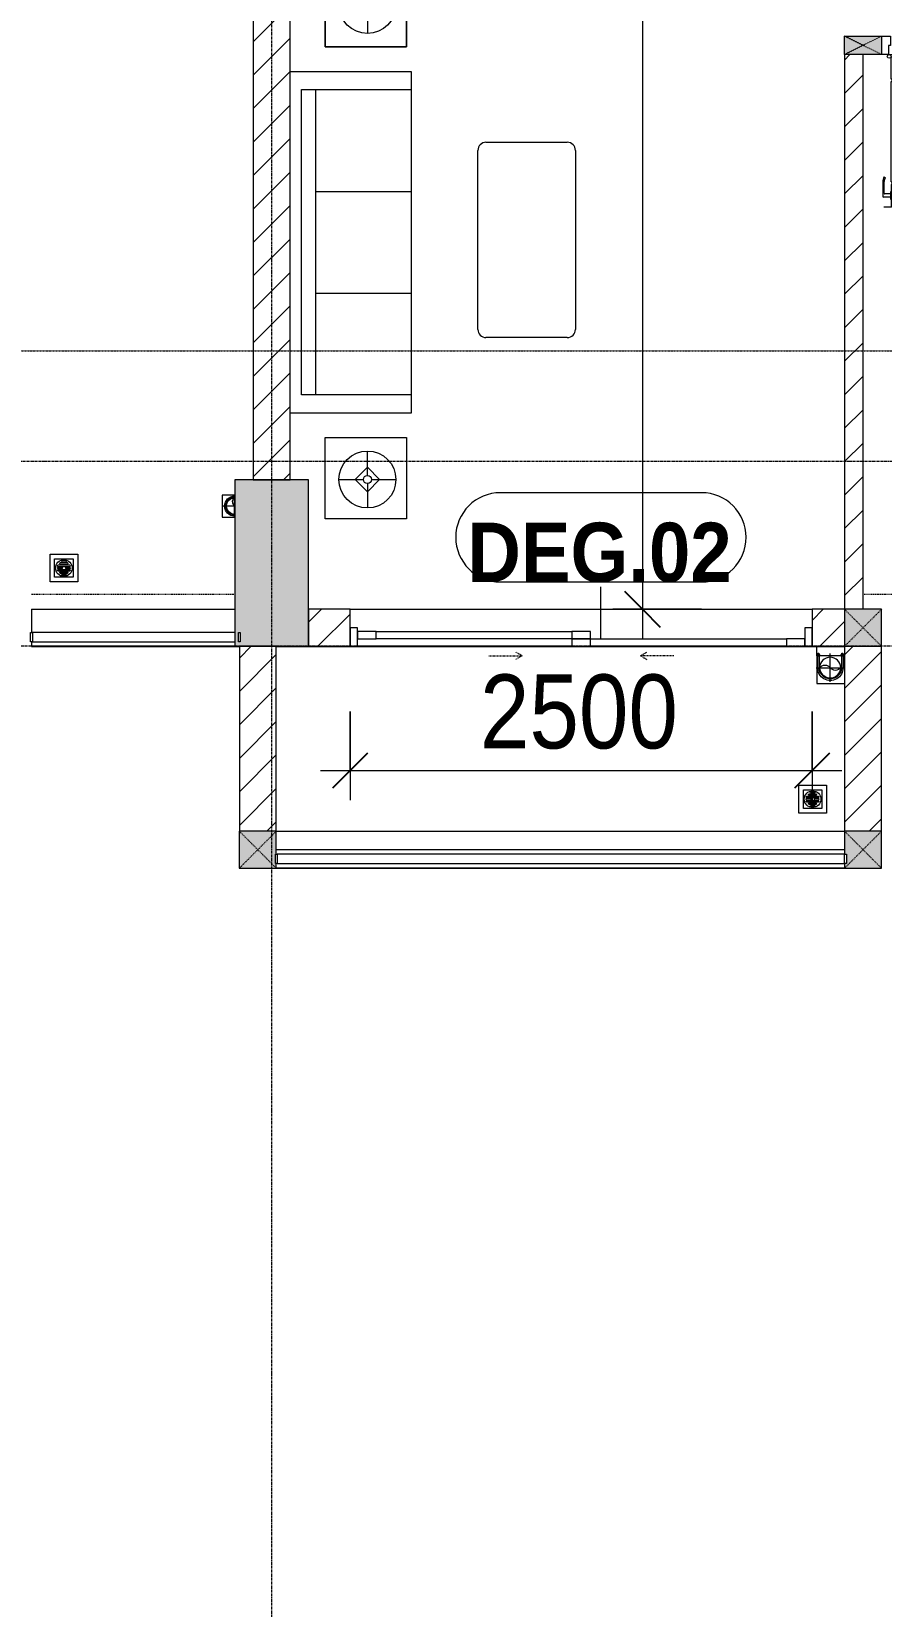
# Model space of a CAD drawing. Header units: millimetres. Extents: x 1591 to 240306, y -15958 to 82755.
# Drawn here: x 109654 to 114254, y 19344 to 27862 of the extents above; entities that cross this region are included whole.
import ezdxf

# ---------------------------------------------------------------- set-up
doc = ezdxf.new("R2010")
doc.units = ezdxf.units.MM
for name, pattern in [('Dash', [6, 3, -3]), ('Dash 1_8_', [6.35, 3.175, -3.175]), ('Dash Dot 3_16_', [7.9375, 4.7625, -1.5875, 0, -1.5875]), ('Grid Line', [22.225, 12.7, -3.175, 3.175, -3.175]), ('IMPORT-CENTER _2_', [40.64, 25.4, -5.08, 5.08, -5.08])]:
    doc.linetypes.add(name, pattern=pattern)
for name, color, linetype, lineweight in [('0-1', 7, 'Continuous', 5), ('A-ANNO-DIMS', 211, 'Continuous', 9), ('A-ANNO-DIMS-160', 211, 'Continuous', 9), ('A-AREA', 32, 'Dash 1_8_', 9), ('A-DETL-GENF-1', 9, 'Continuous', 9), ('A-DOOR', 31, 'Continuous', 9), ('A-DOOR-1', 254, 'Continuous', 9), ('A-DOOR-2', 9, 'Continuous', 9), ('A-DOOR-FRAM', 31, 'Continuous', 9), ('A-DOOR-HDLN', 31, 'Dash', 9), ('A-DOOR-IDEN', 31, 'Continuous', 9), ('A-FLOR-1', 250, 'Continuous', 9), ('A-FLOR-2', 9, 'Continuous', 9), ('A-FLOR-HRAL', 11, 'Continuous', 9), ('A-FLOR-HRAL-1', 254, 'Continuous', 9), ('A-FLOR-HRAL-2', 9, 'Continuous', 9), ('A-WALL', 113, 'Continuous', 9), ('A-WALL-1', 253, 'Continuous', 18), ('A-WALL-2', 9, 'Continuous', 9), ('A-WALL-3', 113, 'Continuous', 18), ('A-WALL-PATT-1', 10, 'Continuous', 9), ('A-WALL-PATT-2', 111, 'Continuous', 9), ('G-ANNO-SYMB-1', 111, 'Dash Dot 3_16_', 18), ('G-IMPT-2', 8, 'IMPORT-CENTER _2_', 9), ('G-IMPT-3', 8, 'Continuous', 9), ('I-FURN', 30, 'Continuous', 9), ('I-FURN-1', 254, 'Continuous', 9), ('M-EQPM', 50, 'Continuous', 9), ('S-COLS', 52, 'Continuous', 9), ('S-COLS-1', 52, 'Continuous', 5), ('S-COLS-2', 7, 'Continuous', 18), ('S-COLS-3', 254, 'Continuous', 9), ('S-COLS-4', 253, 'Continuous', 18), ('S-COLS-5', 52, 'Continuous', 18), ('S-COLS-HDLN', 52, 'Dash', 9), ('S-COLS-HDLN-1', 9, 'Dash', 9), ('S-GRID-1', 1, 'Grid Line', 9)]:
    doc.layers.add(name, color=color, linetype=linetype, lineweight=lineweight)
doc.styles.add('Arial_B_3', font='arialbd_0.ttf', dxfattribs={"width": 0.9, "height": 320})
doc.styles.add('UTM Avo', font='UTM Avo.ttf', dxfattribs={"width": 0.9, "height": 400})
doc.dimstyles.new('1_Dim_chi_tiet_2_5', dxfattribs={"dimscale": 304.8, "dimtxt": 399.720379, "dimasz": 0.629921, "dimexe": 0.524934, "dimexo": 0.0625, "dimgap": 0.052493, "dimtad": 1, "dimdec": 0, "dimrnd": 5, "dimzin": 0, "dimdsep": 46, "dimtxsty": 'UTM Avo', "dimblk1": 'OBLIQUE', "dimblk2": 'OBLIQUE', "dimsah": 1, "dimcen": 0.09, "dimdle": 0.524934, "dimazin": 0, "dimtfac": 1, "dimtdec": 4, "dimtix": 1, "dimtmove": 0, "dimatfit": 3, "dimfxl": 1.049869, "dimfxlon": 1, "dimtvp": 1, "dimtolj": 1, "dimtzin": 0, "dimarcsym": 2})
doc.dimstyles.new('1_Dim_chi_tiet_2_5_1', dxfattribs={"dimscale": 304.8, "dimtxt": 399.720379, "dimasz": 0.629921, "dimexe": 0.524934, "dimexo": 0.0625, "dimgap": 0.052493, "dimtad": 1, "dimdec": 0, "dimrnd": 5, "dimzin": 0, "dimdsep": 46, "dimtxsty": 'UTM Avo', "dimblk1": 'OBLIQUE', "dimblk2": 'OBLIQUE', "dimsah": 1, "dimcen": 0.09, "dimdle": 0.524934, "dimazin": 0, "dimtfac": 1, "dimtdec": 4, "dimtix": 1, "dimtmove": 0, "dimatfit": 3, "dimfxl": 1.049869, "dimfxlon": 1, "dimtvp": 1, "dimtolj": 1, "dimtzin": 0, "dimarcsym": 2})
pattern_1 = [(45, (11001.35, 0), (-90.50967, 90.50967), [])]

# ---------------------------------------------------------------- blocks, each defined once
blk = doc.blocks.new('NCV_TKTC_KET CAU_rvt-1-TKCS_MB TẦNG 3-4')
at = {"layer": 'S-COLS-1'}
h = blk.add_hatch(color=256, dxfattribs=at)
h.paths.add_polyline_path([(100152.6, 24536.9), (100152.6, 25436.9), (99752.6, 25436.9), (99752.6, 24536.9), (99782.6, 24536.9)])
h.paths.add_polyline_path([(99782.6, 24561.9), (99772.6, 24561.9), (99772.6, 24611.9), (99782.6, 24611.9)])
at = {"layer": 'A-FLOR-1'}
for p, q in [((98652.5, 24535.3), (99777.6, 24535.3)), ((99977.6, 24535.2), (103052.6, 24535.2)), ((99977.5, 23336.9), (103052.6, 23336.9))]:
    blk.add_line(p, q, dxfattribs=at)
at = {"layer": 'S-COLS-2'}
for p, q in [((100152.6, 25436.9), (99752.6, 25436.9)), ((99752.6, 25436.9), (99752.6, 24536.9)), ((100152.6, 24536.9), (100152.6, 25436.9)), ((99752.6, 24536.9), (100152.6, 24536.9))]:
    blk.add_line(p, q, dxfattribs=at)
blk = doc.blocks.new('DOOR_CW_01 CANH MO-PANEL KINH - DIW_01-900x2200-CỬA GỖ VÂN LAMINATE-V109-TKCS_MB TẦNG 3-4')
at = {"layer": 'A-DETL-GENF-1'}
for p, q in [((-397, -182), (-397, -62)), ((-397, -62), (-357, -62)), ((-357, -62), (-357, -182)), ((-357, -182), (-397, -182)), ((-397, -196), (-391, -196)), ((-397, -738), (-397, -196)), ((-391, -196), (-391, -182)), ((-391, -182), (-363, -182)), ((-363, -182), (-363, -196)), ((-357, -196), (-363, -196)), ((-357, -196), (-357, -738)), ((-442, -737), (-442, -816.5)), ((-434, -799.5), (-434, -737)), ((-433.9, -711.2), (-427.3, -715.8)), ((-397, -738), (-391, -738)), ((-357, -752), (-397, -752)), ((-397, -752), (-397, -872)), ((-391, -752), (-391, -738)), ((-363, -752), (-391, -752)), ((-357, -738), (-363, -738)), ((-363, -738), (-363, -752)), ((-357, -872), (-357, -752)), ((-320.1, -711.2), (-326.7, -715.8)), ((-320, -799.5), (-320, -737)), ((-312, -737), (-312, -816.5)), ((-399, -820.5), (-438, -820.5)), ((-399, -803.5), (-430, -803.5)), ((-399, -792.2), (-399, -831.8)), ((-397, -792.2), (-399, -792.2)), ((-399, -831.8), (-397, -831.8)), ((-397, -792.2), (-397, -831.8)), ((-357, -792.2), (-357, -831.8)), ((-357, -792.2), (-355, -792.2)), ((-355, -831.8), (-357, -831.8)), ((-355, -792.2), (-355, -831.8)), ((-355, -803.5), (-324, -803.5)), ((-355, -820.5), (-316, -820.5)), ((-397, -872), (-357, -872))]:
    blk.add_line(p, q, dxfattribs=at)
blk.add_circle((-407, -60), 10, dxfattribs=at)
for centre, radius, start, end in [((-407, -60), 814, 268, 0), ((-397, -737), 45, 145, 180), ((-397, -737), 37, 145, 180), ((-357, -737), 37, 0, 35), ((-357, -737), 45, 360, 35), ((-438, -816.5), 4, 180, 270), ((-430, -799.5), 4, 180, 270), ((-324, -799.5), 4, 270, 0), ((-316, -816.5), 4, 270, 0)]:
    blk.add_arc(centre, radius, start, end, dxfattribs=at)
at = {"layer": 'A-DOOR-2'}
for p, q in [((-448.4, 50), (-400, 50)), ((-400, 50), (-400, 0)), ((400, 0), (400, 50)), ((400, 50), (450, 50)), ((450, 50), (450, -50)), ((-410, -50), (-448.4, -50)), ((-410, 0), (-410, -50)), ((-400, 0), (-410, 0)), ((-407, -50), (-382, -50)), ((410, 0), (400, 0)), ((410, -50), (410, 0)), ((450, -50), (410, -50))]:
    blk.add_line(p, q, dxfattribs=at)
blk = doc.blocks.new('LOBBY_SOFA_1 - LOBBY_SOFA_1-V111-TKCS_MB TẦNG 3-4')
at = {"layer": 'I-FURN'}
for p, q in [((-2128.3, 1548.5), (-1160.3, 1548.5)), ((-2172.3, 1064.5), (-2172.3, 1504.5)), ((-1116.3, 1504.5), (-1116.3, 1064.5)), ((-1160.3, 1020.5), (-2128.3, 1020.5)), ((-2688.2, 633.5), (-3128.2, 633.5)), ((-3128.2, 633.5), (-3128.2, 193.5)), ((-2688.2, 193.5), (-2688.2, 633.5)), ((-2556, 660), (-708, 660)), ((-2556, 4.9), (-2556, 660)), ((-2457, 66), (-2457, 660)), ((-1907, 143), (-1907, 660)), ((-1357, 143), (-1357, 660)), ((-807, 660), (-807, 66)), ((-708, 660), (-708, 4.9)), ((-575.9, 633.5), (-135.9, 633.5)), ((-575.9, 193.5), (-575.9, 633.5)), ((-135.9, 633.5), (-135.9, 193.5)), ((-2915.4, 445), (-2915.4, 577)), ((-348.6, 445), (-348.6, 577)), ((-2981.4, 423), (-2915.4, 489)), ((-2915.4, 489), (-2849.4, 423)), ((-348.6, 489), (-414.6, 423)), ((-282.6, 423), (-348.6, 489)), ((-2937.4, 423), (-3069.4, 423)), ((-2915.4, 357), (-2981.4, 423)), ((-2849.4, 423), (-2915.4, 357)), ((-2915.4, 269), (-2915.4, 401)), ((-2893.4, 423), (-2761.4, 423)), ((-370.6, 423), (-502.6, 423)), ((-414.6, 423), (-348.6, 357)), ((-348.6, 357), (-282.6, 423)), ((-348.6, 269), (-348.6, 401)), ((-326.6, 423), (-194.6, 423)), ((-3128.2, 193.5), (-2688.2, 193.5)), ((-135.9, 193.5), (-575.9, 193.5)), ((-807, 143), (-2457, 143)), ((-807, 66), (-2457, 66))]:
    blk.add_line(p, q, dxfattribs=at)
for centre, radius in [((-2915.4, 423), 154), ((-348.6, 423), 154), ((-2915.4, 423), 22), ((-348.6, 423), 22)]:
    blk.add_circle(centre, radius, dxfattribs=at)
for centre, start, end in [((-2128.3, 1504.5), 90, 180), ((-1160.3, 1504.5), 0, 90), ((-2128.3, 1064.5), 180, 270), ((-1160.3, 1064.5), 270, 0)]:
    blk.add_arc(centre, 44, start, end, dxfattribs=at)
at = {"layer": 'I-FURN-1'}
for p, q in [((-2128.3, 1548.5), (-1160.3, 1548.5)), ((-2172.3, 1064.5), (-2172.3, 1504.5)), ((-1116.3, 1504.5), (-1116.3, 1064.5)), ((-1160.3, 1020.5), (-2128.3, 1020.5)), ((-3128.2, 633.5), (-2688.2, 633.5)), ((-3128.2, 193.5), (-3128.2, 633.5)), ((-2688.2, 633.5), (-2688.2, 193.5)), ((-2556, 660), (-708, 660)), ((-2556, 4.9), (-2556, 660)), ((-708, 660), (-708, 4.9)), ((-575.9, 633.5), (-135.9, 633.5)), ((-575.9, 193.5), (-575.9, 633.5)), ((-135.9, 633.5), (-135.9, 193.5)), ((-2688.2, 193.5), (-3128.2, 193.5)), ((-135.9, 193.5), (-575.9, 193.5))]:
    blk.add_line(p, q, dxfattribs=at)
for centre, start, end in [((-2128.3, 1504.5), 90, 180), ((-1160.3, 1504.5), 0, 90), ((-2128.3, 1064.5), 180, 270), ((-1160.3, 1064.5), 270, 0)]:
    blk.add_arc(centre, 44, start, end, dxfattribs=at)
blk = doc.blocks.new('Railing - 50 x 10mm-901205-TKCS_MB TẦNG 3-4')
at = {"layer": 'A-FLOR-HRAL-2'}
for p, q in [((25, 5), (-25, 5)), ((-25, 5), (-25, -5)), ((25, -5), (25, 5)), ((-25, -5), (25, -5))]:
    blk.add_line(p, q, dxfattribs=at)
blk = doc.blocks.new('Railing - Railing-883259-TKCS_MB TẦNG 3-4')
at = {"layer": 'A-FLOR-HRAL-2'}
for p, q in [((76844.1, 15351.2), (75749.1, 15351.2)), ((75749.1, 15301.2), (76844.1, 15301.2))]:
    blk.add_line(p, q, dxfattribs=at)
at = {"extrusion": (0, 0, -1), "zscale": -1, "rotation": 90.00000000000072}
for p in [(-75744.1, 15326.2), (-76869.1, 15326.2)]:
    blk.add_blockref('Railing - 50 x 10mm-901205-TKCS_MB TẦNG 3-4', p, dxfattribs=at)
blk = doc.blocks.new('G1_SOF - BO TRU - 100x200-746114-TKCS_MB TẦNG 3-4')
at = {"layer": 'S-COLS'}
blk.add_hatch(color=256, dxfattribs=at).paths.add_polyline_path([(50, -100), (50, 100), (-50, 100), (-50, -100)])
at = {"layer": 'S-COLS-4'}
for p, q in [((-50, 100), (50, 100)), ((-50, -100), (-50, 100)), ((50, 100), (50, -100)), ((50, -100), (-50, -100))]:
    blk.add_line(p, q, dxfattribs=at)
at = {"layer": 'S-COLS-HDLN-1'}
for p, q in [((50, -100), (-50, 100)), ((-50, -100), (50, 100))]:
    blk.add_line(p, q, dxfattribs=at)
blk = doc.blocks.new('NCV_TKTC_TANG 3 - 4_rvt-2-TKCS_MB TẦNG 3-4')
at = {"layer": 'A-WALL-PATT-1'}
h = blk.add_hatch(dxfattribs=at)
h.set_pattern_fill('FP_1', color=256, style=0, pattern_type=2)
h.set_pattern_definition([(45, (0, 0), (-90.50967, 90.50967), [])])
h.paths.add_polyline_path([(103152.6, 24736.9), (103152.6, 27736.9), (103052.6, 27736.9), (103052.6, 24736.9)])
at = {"layer": 'A-FLOR-2'}
for p, q in [((100377.6, 24736.9), (102877.6, 24736.9)), ((99977.6, 23536.9), (103052.6, 23536.9))]:
    blk.add_line(p, q, dxfattribs=at)
at = {"layer": 'A-WALL-1'}
for p, q in [((103052.6, 27736.9), (103052.6, 24736.9)), ((103152.6, 24736.9), (103152.6, 27736.9))]:
    blk.add_line(p, q, dxfattribs=at)
at = {"layer": 'A-WALL-2'}
for p, q in [((98652.9, 24736.9), (99752.6, 24736.9)), ((98652.9, 24736.9), (98652.9, 24611.9)), ((98652.9, 24561.9), (98652.9, 24536.9)), ((99752.6, 24536.9), (98652.9, 24536.9))]:
    blk.add_line(p, q, dxfattribs=at)
at = {"layer": 'A-DOOR-1'}
blk.add_blockref('DOOR_CW_01 CANH MO-PANEL KINH - DIW_01-900x2200-CỬA GỖ VÂN LAMINATE-V109-TKCS_MB TẦNG 3-4', (103700.9, 27786.9), dxfattribs=at)
at = {"layer": 'A-FLOR-HRAL-1'}
blk.add_blockref('Railing - Railing-883259-TKCS_MB TẦNG 3-4', (22908.5, 9260.7), dxfattribs=at)
at = {"layer": 'I-FURN-1', "rotation": 269.9999999999993}
blk.add_blockref('LOBBY_SOFA_1 - LOBBY_SOFA_1-V111-TKCS_MB TẦNG 3-4', (100047.7, 25090.4), dxfattribs=at)
at = {"layer": 'S-COLS-3', "rotation": 90.00000000000037}
blk.add_blockref('G1_SOF - BO TRU - 100x200-746114-TKCS_MB TẦNG 3-4', (103152.6, 27786.9), dxfattribs=at)
blk = doc.blocks.new('DEG_02-DEG_03 - DEG_02-2500x2400mm-CỬA ĐI 02 CÁNH TRƯỢT-625766-TKCS_MB TẦNG 3-4')
at = {"layer": 'A-DOOR'}
for p, q in [((-1110, 100), (-1210, 100)), ((-1210, 100), (-1210, 60)), ((-1110, 60), (-1110, 100)), ((-1110, 100), (-50, 100)), ((50, 100), (-50, 100)), ((-50, 100), (-50, 60)), ((50, 60), (50, 100)), ((-1210, 60), (-1110, 60)), ((-50, 60), (-1110, 60)), ((50, 60), (-50, 60)), ((-50, 60), (-50, 20)), ((-50, 60), (50, 60)), ((-50, 20), (50, 20)), ((50, 20), (50, 60)), ((50, 60), (1110, 60)), ((1110, 20), (50, 20)), ((1210, 60), (1110, 60)), ((1110, 60), (1110, 20)), ((1110, 20), (1210, 20)), ((1210, 20), (1210, 60))]:
    blk.add_line(p, q, dxfattribs=at)
at = {"layer": 'A-DOOR-FRAM'}
for p, q in [((-1210, 100), (-1250, 100)), ((-1250, 100), (-1250, 0)), ((-1210, 0), (-1210, 100)), ((1250, 100), (1210, 100)), ((1210, 100), (1210, 0)), ((1250, 0), (1250, 100)), ((-1250, 0), (-1210, 0)), ((1210, 0), (1250, 0))]:
    blk.add_line(p, q, dxfattribs=at)
at = {"layer": 'A-DOOR-HDLN'}
for p, q in [((-320.4, 151.1), (-355, 171.1)), ((320.4, 151.1), (355, 171.1)), ((-500.4, 151.1), (-320.4, 151.1)), ((-320.4, 151.1), (-355, 131.1)), ((320.4, 151.1), (355, 131.1)), ((500.4, 151.1), (320.4, 151.1))]:
    blk.add_line(p, q, dxfattribs=at)
blk = doc.blocks.new('Railing - 50 x 10mm-1251311-TKCS_MB TẦNG 3-4')
at = {"layer": 'A-FLOR-HRAL'}
for p, q in [((25, 5), (-25, 5)), ((-25, 5), (-25, -5)), ((25, -5), (25, 5)), ((-25, -5), (25, -5))]:
    blk.add_line(p, q, dxfattribs=at)
blk = doc.blocks.new('Railing - Railing-4539309-TKCS_MB TẦNG 3-4')
at = {"layer": 'A-FLOR-HRAL'}
for p, q in [((103052.5, 23412.4), (99982.6, 23412.4)), ((99982.6, 23362.4), (103052.5, 23362.4))]:
    blk.add_line(p, q, dxfattribs=at)
at = {"extrusion": (0, 0, -1), "zscale": -1, "rotation": 90}
for p in [(-99977.6, 23387.4), (-103057.5, 23387.4)]:
    blk.add_blockref('Railing - 50 x 10mm-1251311-TKCS_MB TẦNG 3-4', p, dxfattribs=at)
blk = doc.blocks.new('G1_SOF - BO TRU - 200x200-V18-TKCS_MB TẦNG 3-4')
at = {"layer": 'S-COLS'}
blk.add_hatch(color=256, dxfattribs=at).paths.add_polyline_path([(95, -100), (100, -100), (100, -74.6), (95, -74.6), (95, -24.6), (100, -24.6), (100, 100), (-100, 100), (-100, -100)])
at = {"layer": 'S-COLS-5'}
for p, q in [((100, 100), (-100, 100)), ((-100, 100), (-100, -100)), ((100, -24.6), (100, 100)), ((100, -100), (100, -74.6)), ((-100, -100), (100, -100))]:
    blk.add_line(p, q, dxfattribs=at)
at = {"layer": 'S-COLS-HDLN'}
for p, q in [((100, 100), (-100, -100)), ((-100, 100), (100, -100))]:
    blk.add_line(p, q, dxfattribs=at)
blk = doc.blocks.new('G1_SOF - BO TRU - 200x200-V16-TKCS_MB TẦNG 3-4')
at = {"layer": 'S-COLS'}
blk.add_hatch(color=256, dxfattribs=at).paths.add_polyline_path([(-90.1, -100), (100, -100), (100, 100), (-100, 100), (-100, -24.6), (-90.1, -24.6), (-90.1, -74.6), (-100, -74.6), (-100, -100)])
at = {"layer": 'S-COLS-5'}
for p, q in [((100, 100), (-100, 100)), ((-100, 100), (-100, -24.6)), ((100, -100), (100, 100)), ((-100, -74.6), (-100, -100)), ((-100, -100), (100, -100))]:
    blk.add_line(p, q, dxfattribs=at)
at = {"layer": 'S-COLS-HDLN'}
for p, q in [((100, 100), (-100, -100)), ((-100, 100), (100, -100))]:
    blk.add_line(p, q, dxfattribs=at)
blk = doc.blocks.new('G1_SOF - BO TRU - 200x200-3054293-TKCS_MB TẦNG 3-4')
at = {"layer": 'S-COLS'}
blk.add_hatch(color=256, dxfattribs=at).paths.add_polyline_path([(100, -100), (100, 100), (-100, 100), (-100, -100)])
at = {"layer": 'S-COLS-5'}
for p, q in [((100, 100), (-100, 100)), ((-100, 100), (-100, -100)), ((100, -100), (100, 100)), ((-100, -100), (100, -100))]:
    blk.add_line(p, q, dxfattribs=at)
at = {"layer": 'S-COLS-HDLN'}
for p, q in [((100, 100), (-100, -100)), ((-100, 100), (100, -100))]:
    blk.add_line(p, q, dxfattribs=at)
blk = doc.blocks.new('TKTC_XREF_251221_MB TANG 2-7 - TKTC_XREF_260130_MB TANG 2-5_dwg_THU NUOC - THU NUOC-444531-TKCS_MB TẦNG 1-4746810-TKCS_MB TẦNG 3-4')
at = {"layer": 'G-IMPT-3'}
for p, q in [((-23.3, 10.8), (40.9, 10.8)), ((40.9, 4.8), (-23.3, 4.8)), ((-11, 23.3), (28.5, 23.3)), ((28.5, 17.3), (-11, 17.3)), ((-1.1, 35.6), (18.5, 35.6)), ((18.5, 29.6), (-1.1, 29.6)), ((-23.3, -13.6), (40.9, -13.6)), ((40.9, -19.6), (-23.3, -19.6)), ((-11, -26.1), (28.5, -26.1)), ((28.5, -32.1), (-11, -32.1)), ((-1.1, -38.5), (18.5, -38.5)), ((18.5, -44.5), (-1.1, -44.5))]:
    blk.add_line(p, q, dxfattribs=at)
at = {"layer": 'G-IMPT-3', "flags": 128}
for points in [[(83.7, -79.4), (83.7, 70.6), (-66.3, 70.6), (-66.3, -79.4)], [(58.7, -54.4), (58.7, 45.6), (-41.3, 45.6), (-41.3, -54.4)]]:
    blk.add_lwpolyline(points, close=True, dxfattribs=at)
for points in [[(-23.3, -1.2), (0.7, -1.2), (0.7, -7.2), (-23.3, -7.2)], [(40.9, -7.2), (16.7, -7.2), (16.7, -1.2), (40.9, -1.2)]]:
    blk.add_lwpolyline(points, dxfattribs=at)
at = {"layer": 'G-IMPT-3'}
for centre, radius, start, end in [((8.7, -4.4), 45, 360, 180), ((8.7, -4.4), 45, 360, 180), ((-23.3, 7.8), 3, 90, 270), ((-11, 20.3), 3, 90, 270), ((-1.1, 32.6), 3, 90, 270), ((18.5, 32.6), 3, 270, 90), ((28.5, 20.3), 3, 270, 90), ((40.9, 7.8), 3, 270, 90), ((8.7, -4.4), 45, 180, 360), ((8.7, -4.4), 45, 180, 360), ((-23.3, -4.2), 3, 90, 270), ((-23.3, -16.6), 3, 90, 270), ((-11, -29.1), 3, 90, 270), ((-1.1, -41.5), 3, 90, 270), ((18.5, -41.5), 3, 270, 90), ((28.5, -29.1), 3, 270, 90), ((40.9, -4.2), 3, 270, 90), ((40.9, -16.6), 3, 270, 90)]:
    blk.add_arc(centre, radius, start, end, dxfattribs=at)
blk = doc.blocks.new('TKTC_XREF_251221_MB TANG 2-7 - TKTC_XREF_260130_MB TANG 2-5_dwg_$cc-V78-TKCS_MB TẦNG 3-4')
at = {"layer": 'G-IMPT-2'}
for p, q in [((-0.673, 0), (0.019, 0)), ((0, -0.673), (0, 0.673))]:
    blk.add_line(p, q, dxfattribs=at)
at = {"layer": 'M-EQPM'}
for centre, radius, start, end in [((0, 0), 0.5, 89.19698, 270.21201), ((0, 0), 0.5, 90, 270), ((0.188, 0.25), 0.313, 126.8699, 233.1301), ((-0.188, -0.25), 0.313, 45.26942, 53.1301), ((-0.188, -0.25), 0.312, 306.8699, 313.75719)]:
    blk.add_arc(centre, radius, start, end, dxfattribs=at)
blk = doc.blocks.new('TKTC_XREF_251221_MB TANG 2-7 - TKTC_XREF_260130_MB TANG 2-5_dwg_CUM U_DN100-V79-TKCS_MB TẦNG 3-4')
at = {"layer": 'G-IMPT-3'}
blk.add_hatch(color=256, dxfattribs=at).paths.add_polyline_path([(0, -61), (0, -57), (15, -55), (28, -49), (40, -40), (49, -28), (55, -15), (57, 0), (55, 15), (49, 28), (40, 40), (28, 49), (15, 55), (0, 57), (0, 61), (16, 59), (30, 53), (43, 43), (53, 30), (59, 16), (61, 0), (59, -16), (53, -30), (43, -43), (30, -53), (16, -59)])
for p, q in [((0, 61), (0, 57)), ((0, -61), (0, -57))]:
    blk.add_line(p, q, dxfattribs=at)
for radius in [69, 61, 57]:
    blk.add_arc((0, 0), radius, 270, 90, dxfattribs=at)
blk = doc.blocks.new('TKTC_XREF_251221_MB TANG 2-7 - TKTC_XREF_260130_MB TANG 2-5_dwg_$cc-4746805-TKCS_MB TẦNG 3-4')
at = {"layer": 'G-IMPT-2'}
for p, q in [((-0.673, 0), (0.673, 0)), ((0, -0.673), (0, 0.673))]:
    blk.add_line(p, q, dxfattribs=at)
at = {"layer": 'M-EQPM'}
blk.add_circle((0, 0), 0.5, dxfattribs=at)
for centre, radius, start, end in [((0, 0), 0.5, 90, 270), ((0.188, 0.25), 0.313, 126.8699, 233.1301), ((-0.188, -0.25), 0.313, 306.8699, 53.1301)]:
    blk.add_arc(centre, radius, start, end, dxfattribs=at)
blk = doc.blocks.new('TKTC_XREF_251221_MB TANG 2-7 - TKTC_XREF_260130_MB TANG 2-5_dwg_CUM U_DN100-4746799-TKCS_MB TẦNG 3-4')
at = {"layer": 'G-IMPT-3'}
blk.add_hatch(color=256, dxfattribs=at).paths.add_polyline_path([(0, 61), (15.8, 58.9), (30.5, 52.8), (43.1, 43.1), (52.8, 30.5), (58.9, 15.8), (61, 0), (58.9, -15.8), (52.8, -30.5), (43.1, -43.1), (30.5, -52.8), (15.8, -58.9), (0, -61), (0, -57), (14.8, -55.1), (28.5, -49.4), (40.3, -40.3), (49.4, -28.5), (55.1, -14.8), (57, 0), (55.1, 14.8), (49.4, 28.5), (40.3, 40.3), (28.5, 49.4), (14.8, 55.1), (0, 57)])
for p, q in [((-79.1, 66.6), (-79.1, 63.4)), ((-76.6, 66.6), (-76.6, 63.4)), ((-74.6, 66.6), (-74.6, 63.4)), ((-72.7, 69.3), (-72.7, 60.7)), ((-66.9, 67.9), (-71.7, 67.9)), ((-66.9, 62.1), (-71.7, 62.1)), ((-65, 69), (0, 69)), ((-79.1, -63.4), (-79.1, -66.6)), ((-76.6, -63.4), (-76.6, -66.6)), ((-74.6, -63.4), (-74.6, -66.6)), ((-72.7, -60.7), (-72.7, -69.3)), ((-66.9, -62.1), (-71.7, -62.1)), ((-66.9, -67.9), (-71.7, -67.9)), ((-65, -69), (0, -69))]:
    blk.add_line(p, q, dxfattribs=at)
at = {"layer": 'G-IMPT-3', "flags": 128}
for points in [[(-72.7, 67.6), (-78.1, 67.6), (-78.1, 62.4), (-72.7, 62.4)], [(-71.7, 59.2), (-66.9, 59.2), (-66.9, 70.8), (-71.7, 70.8)], [(-66.9, 70.8), (-66.9, 72.7), (-65, 72.7), (-65, 57.3), (-66.9, 57.3), (-66.9, 59.2)], [(-65, 61), (0, 61), (0, 57)], [(-72.7, -62.4), (-78.1, -62.4), (-78.1, -67.6), (-72.7, -67.6)], [(-71.7, -70.8), (-66.9, -70.8), (-66.9, -59.2), (-71.7, -59.2)], [(-66.9, -59.2), (-66.9, -57.3), (-65, -57.3), (-65, -72.7), (-66.9, -72.7), (-66.9, -70.8)], [(-65, -61), (0, -61), (0, -57)]]:
    blk.add_lwpolyline(points, dxfattribs=at)
at = {"layer": 'G-IMPT-3'}
for centre, radius, start, end in [((-78.1, 66.6), 0.96, 90, 180), ((-78.1, 63.4), 0.96, 180, 270), ((-71.1, 69.3), 1.56, 112.61986, 247.38014), ((-67.9, 65), 4.8, 143.1301, 216.8699), ((-71.1, 60.7), 1.56, 112.61986, 247.38014), ((0, 0), 69, 270, 90), ((0, 0), 61, 270, 90), ((0, 0), 57, 270, 90), ((-78.1, -63.4), 0.96, 90, 180), ((-78.1, -66.6), 0.96, 180, 270), ((-71.1, -60.7), 1.56, 112.61986, 247.38014), ((-67.9, -65), 4.8, 143.1301, 216.8699), ((-71.1, -69.3), 1.56, 112.61986, 247.38014)]:
    blk.add_arc(centre, radius, start, end, dxfattribs=at)
blk = doc.blocks.new('TKTC_XREF_251221_MB TANG 2-7 - TKTC_XREF_251221_MB TANG 2-7-2039446-TKCS_MB TẦNG 3-4')
at = {"layer": 'M-EQPM'}
for p, q in [((66100, 8117.6), (66031.2, 8117.6)), ((66031.2, 8117.6), (66031.2, 7998.2)), ((66031.2, 7998.2), (66100, 7998.2)), ((69250.3, 7249.2), (69250.6, 7299)), ((69400, 7249.2), (69250.3, 7249.2)), ((69250.6, 7299), (69400, 7299)), ((69400, 7249.1), (69250.6, 7249.1)), ((69250.6, 7249.1), (69250.6, 7099.5)), ((69250.6, 7099.5), (69400, 7099.5))]:
    blk.add_line(p, q, dxfattribs=at)
at = {"xscale": 90.00000000005114, "yscale": 90.00000000005114, "zscale": 90.00000000005114, "rotation": 0.304717521727566}
blk.add_blockref('TKTC_XREF_251221_MB TANG 2-7 - TKTC_XREF_260130_MB TANG 2-5_dwg_$cc-V78-TKCS_MB TẦNG 3-4', (66098.3, 8060.1), dxfattribs=at)
at = {"extrusion": (0, 0, -1)}
for name, p, xscale, yscale, zscale, rotation in [('TKTC_XREF_251221_MB TANG 2-7 - TKTC_XREF_260130_MB TANG 2-5_dwg_CUM U_DN100-V79-TKCS_MB TẦNG 3-4', (-66099.9, 8058.3), 0.789473684210524, 0.789473684210524, -0.7894736842105241, 0.06930925665188988), ('TKTC_XREF_251221_MB TANG 2-7 - TKTC_XREF_260130_MB TANG 2-5_dwg_$cc-4746805-TKCS_MB TẦNG 3-4', (-69322.1, 7184.2), 113.7150000000073, 113.7150000000073, -113.7150000000073, 89.99900866374671), ('TKTC_XREF_251221_MB TANG 2-7 - TKTC_XREF_260130_MB TANG 2-5_dwg_CUM U_DN100-4746799-TKCS_MB TẦNG 3-4', (-69323, 7184.2), 0.9975000000000007, 0.9975000000000007, -0.9975000000000008, 270.0009913382951)]:
    blk.add_blockref(name, p, dxfattribs=dict(at, xscale=xscale, yscale=yscale, zscale=zscale, rotation=rotation))
at = {"extrusion": (0, 0, -1), "zscale": -1}
for p in [(-65184.2, 7727.7), (-69235.7, 6477.7)]:
    blk.add_blockref('TKTC_XREF_251221_MB TANG 2-7 - TKTC_XREF_260130_MB TANG 2-5_dwg_THU NUOC - THU NUOC-444531-TKCS_MB TẦNG 1-4746810-TKCS_MB TẦNG 3-4', p, dxfattribs=at)
blk = doc.blocks.new('DIMBLOCK88-TKCS_MB TẦNG 3-4')
at = {"layer": 'A-ANNO-DIMS-160'}
for p, q in [((111378.9, 24185), (111378.9, 23705)), ((111378.9, 23865), (111378.9, 24185)), ((113878.9, 24185), (113878.9, 23705)), ((113878.9, 23865), (113878.9, 24185)), ((111218.9, 23865), (114038.9, 23865))]:
    blk.add_line(p, q, dxfattribs=at)
at = {"layer": 'A-ANNO-DIMS-160', "lineweight": 25}
for p, q in [((111378.9, 23865), (111474.9, 23961)), ((113878.9, 23865), (113974.9, 23961)), ((111378.9, 23865), (111282.9, 23769)), ((113878.9, 23865), (113782.9, 23769))]:
    blk.add_line(p, q, dxfattribs=at)
at = {"layer": 'A-ANNO-DIMS-160', "color": 0, "insert": (112081.1, 24384.6), "char_height": 400, "width": 1314.636, "attachment_point": 1, "line_spacing_factor": 1.110334, "style": 'UTM Avo'}
blk.add_mtext('2500', dxfattribs=at)
blk = doc.blocks.new('_Oblique')
at = {"color": 0, "linetype": 'ByBlock', "lineweight": -2}
blk.add_line((-0.5, -0.5), (0.5, 0.5), dxfattribs=at)
blk = doc.blocks.new('DIMBLOCK201-TKCS_MB TẦNG 3-4')
at = {"layer": 'A-ANNO-DIMS-160'}
for p, q in [((111378.9, 24185), (111378.9, 23705)), ((111378.9, 23865), (111378.9, 24185)), ((113878.9, 24185), (113878.9, 23705)), ((113878.9, 23865), (113878.9, 24185)), ((111218.9, 23865), (114038.9, 23865))]:
    blk.add_line(p, q, dxfattribs=at)
at = {"layer": 'A-ANNO-DIMS-160', "lineweight": 25}
for p, q in [((111378.9, 23865), (111474.9, 23961)), ((113878.9, 23865), (113974.9, 23961)), ((111378.9, 23865), (111282.9, 23769)), ((113878.9, 23865), (113782.9, 23769))]:
    blk.add_line(p, q, dxfattribs=at)
at = {"layer": 'A-ANNO-DIMS-160', "color": 0, "insert": (112081.1, 24384.6), "char_height": 400, "width": 1314.636, "attachment_point": 1, "line_spacing_factor": 1.110334, "style": 'UTM Avo'}
blk.add_mtext('2500', dxfattribs=at)
blk = doc.blocks.new('STN_Door Tag - STN_Door Tag-1788670-TKCS_MB TẦNG 3-4')
at = {"layer": 'A-DOOR-IDEN'}
for p, q in [((-3.37, 1.495), (3.431, 1.495)), ((-3.37, -1.524), (3.431, -1.524))]:
    blk.add_line(p, q, dxfattribs=at)
for centre, start, end in [((-3.37, -0.015), 90, 270), ((3.431, -0.015), 270, 90)]:
    blk.add_arc(centre, 1.509, start, end, dxfattribs=at)
blk = doc.blocks.new('DIMBLOCK357-TKCS_MB TẦNG 3-4')
at = {"layer": 'A-ANNO-DIMS-160'}
for p, q in [((112960.5, 33496.9), (112960.5, 24576.9)), ((113280.5, 33336.9), (112800.5, 33336.9)), ((112960.5, 33336.9), (113280.5, 33336.9)), ((113280.5, 24736.9), (112800.5, 24736.9)), ((112960.5, 24736.9), (113280.5, 24736.9))]:
    blk.add_line(p, q, dxfattribs=at)
at = {"layer": 'A-ANNO-DIMS-160', "lineweight": 25}
for p, q in [((112960.5, 33336.9), (112864.5, 33432.9)), ((112960.5, 33336.9), (113056.5, 33240.9)), ((112960.5, 24736.9), (112864.5, 24832.9)), ((112960.5, 24736.9), (113056.5, 24640.9))]:
    blk.add_line(p, q, dxfattribs=at)
at = {"layer": 'A-ANNO-DIMS-160', "color": 0, "insert": (112440.8, 28489.2), "char_height": 400, "width": 1314.636, "attachment_point": 1, "rotation": 90, "line_spacing_factor": 1.110334, "style": 'UTM Avo'}
blk.add_mtext('8600', dxfattribs=at)

msp = doc.modelspace()

# ---------------------------------------------------------------- hatches: boundary and pattern name
at = {"layer": 'A-WALL-PATT-2'}
h = msp.add_hatch(dxfattribs=at)
h.set_pattern_fill('FP_1', color=256, style=0, pattern_type=2)
h.set_pattern_definition(pattern_1)
h.paths.add_polyline_path([(110853.9, 25436.9), (111053.9, 25436.9), (111053.9, 28836.9), (110853.9, 28836.9), (110853.9, 25733.9)])
h.paths.add_polyline_path([(110853.9, 29036.9), (111053.9, 29036.9), (111053.9, 32236.9), (110853.9, 32236.9), (110853.9, 29966.6)])
h = msp.add_hatch(dxfattribs=at)
h.set_pattern_fill('FP_1', color=256, style=0, pattern_type=2)
h.set_pattern_definition(pattern_1)
h.paths.add_polyline_path([(114053.9, 24536.9), (114053.9, 24736.9), (113878.9, 24736.9), (113878.9, 24536.9)])
h.paths.add_polyline_path([(111378.9, 24536.9), (111378.9, 24736.9), (111153.9, 24736.9), (111153.9, 24536.9)])
h = msp.add_hatch(dxfattribs=at)
h.set_pattern_fill('FP_1', color=256, style=0, pattern_type=2)
h.set_pattern_definition(pattern_1)
h.paths.add_polyline_path([(110978.8, 23337.4), (110978.9, 23337.4), (110978.8, 23362.4)])
h.paths.add_polyline_path([(110978.8, 23412.4), (110978.9, 23412.4), (110978.9, 24537.4), (110778.9, 24537.4), (110778.9, 23536.9), (110978.8, 23536.9)])
h = msp.add_hatch(dxfattribs=at)
h.set_pattern_fill('FP_1', color=256, style=0, pattern_type=2)
h.set_pattern_definition(pattern_1)
h.paths.add_polyline_path([(114253.9, 23536.9), (114253.9, 24536.9), (114053.9, 24536.9), (114053.9, 23536.9)])

# ---------------------------------------------------------------- linework, layer by layer
at = {"layer": 'A-AREA'}
for p, q in [((109653.9, 24818.8), (110753.9, 24818.8)), ((114153.9, 24818.4), (117153.9, 24818.4))]:
    msp.add_line(p, q, dxfattribs=at)
at = {"layer": 'A-DOOR-IDEN'}
msp.add_line((112735.2, 24578.4), (112735.5, 24858.4), dxfattribs=at)
at = {"layer": 'A-WALL'}
for p, q in [((111378.9, 24736.9), (113878.9, 24736.9)), ((112578.9, 24536.9), (111418.9, 24536.9)), ((110978.9, 23437.4), (114053.9, 23437.4)), ((114053.9, 23337.4), (110978.9, 23337.4))]:
    msp.add_line(p, q, dxfattribs=at)
at = {"layer": 'A-WALL-3'}
for p, q in [((110853.9, 28836.9), (110853.9, 25436.9)), ((111053.9, 25436.9), (111053.9, 28836.9)), ((110853.9, 25436.9), (111053.9, 25436.9)), ((111378.9, 24736.9), (111153.9, 24736.9)), ((111153.9, 24736.9), (111153.9, 24536.9)), ((111378.9, 24536.9), (111378.9, 24736.9)), ((114053.9, 24736.9), (113878.9, 24736.9)), ((113878.9, 24736.9), (113878.9, 24536.9)), ((110978.9, 24537.4), (110778.9, 24537.4)), ((110778.9, 24537.4), (110778.9, 23536.9)), ((110978.9, 23412.4), (110978.9, 24537.4)), ((111153.9, 24536.9), (111378.9, 24536.9)), ((113878.9, 24536.9), (114053.9, 24536.9)), ((114053.9, 24536.9), (114053.9, 23536.9)), ((114253.9, 23536.9), (114253.9, 24536.9)), ((110978.9, 23337.4), (110978.9, 23362.4))]:
    msp.add_line(p, q, dxfattribs=at)
at = {"layer": 'G-ANNO-SYMB-1'}
msp.add_line((39749.2, 26135.3), (145928.2, 26135.3), dxfattribs=at)
at = {"layer": 'S-GRID-1'}
for p, q in [((110953.9, 19175.3), (110953.9, 76690.4)), ((139245.7, 25536.9), (45492.6, 25536.9)), ((137213.7, 24536.9), (47524.6, 24536.9))]:
    msp.add_line(p, q, dxfattribs=at)

# ---------------------------------------------------------------- block references
at = {"layer": '0-1'}
for name in ['NCV_TKTC_KET CAU_rvt-1-TKCS_MB TẦNG 3-4', 'NCV_TKTC_TANG 3 - 4_rvt-2-TKCS_MB TẦNG 3-4']:
    msp.add_blockref(name, (11001.4, 0), dxfattribs=at)
at = {"layer": 'A-DOOR', "rotation": 180}
msp.add_blockref('DEG_02-DEG_03 - DEG_02-2500x2400mm-CỬA ĐI 02 CÁNH TRƯỢT-625766-TKCS_MB TẦNG 3-4', (112628.9, 24636.9), dxfattribs=at)
at = {"layer": 'A-DOOR-IDEN', "xscale": 159.9999999999999, "yscale": 159.9999999999999, "zscale": 159.9999999999999}
msp.add_blockref('STN_Door Tag - STN_Door Tag-1788670-TKCS_MB TẦNG 3-4', (112730.6, 25128.7), dxfattribs=at)
at = {"layer": 'A-FLOR-HRAL'}
msp.add_blockref('Railing - Railing-4539309-TKCS_MB TẦNG 3-4', (11001.4, 0), dxfattribs=at)
at = {"layer": 'M-EQPM'}
msp.add_blockref('TKTC_XREF_251221_MB TANG 2-7 - TKTC_XREF_251221_MB TANG 2-7-2039446-TKCS_MB TẦNG 3-4', (44653.9, 17236.9), dxfattribs=at)
at = {"layer": 'S-COLS'}
for name, p in [('G1_SOF - BO TRU - 200x200-3054293-TKCS_MB TẦNG 3-4', (114153.9, 24636.9)), ('G1_SOF - BO TRU - 200x200-V18-TKCS_MB TẦNG 3-4', (110878.8, 23436.9)), ('G1_SOF - BO TRU - 200x200-V16-TKCS_MB TẦNG 3-4', (114153.9, 23436.9))]:
    msp.add_blockref(name, p, dxfattribs=at)

# ---------------------------------------------------------------- texts
at = {"layer": 'A-DOOR-IDEN', "insert": (112727.4, 25043.3), "char_height": 320, "width": 1467.36, "attachment_point": 5, "line_spacing_factor": 0.936439, "style": 'Arial_B_3'}
msp.add_mtext('\\pt7.2,14.4,21.6,28.8,36,43.2,50.4,57.6,64.8,72,79.2,86.4,93.6,100.8,108,115.2,122.4,129.6,136.8,144,151.2,158.4,165.6,172.8,180,187.2,194.4,201.6,208.8,216,223.2,230.4;DEG.02', dxfattribs=at)

# ---------------------------------------------------------------- dimensions: what is measured, and where the dimension line sits
at = {"layer": 'A-ANNO-DIMS'}
dim = msp.add_linear_dim(base=(112960.5, 24736.9), p1=(113280.5, 33336.9), p2=(113280.5, 24736.9), angle=90, dimstyle='1_Dim_chi_tiet_2_5_1', override={"dimpost": '<>', "dimfxl": 8600}, dxfattribs=at)
dim.commit()
dim.dimension.update_dxf_attribs({"geometry": 'DIMBLOCK357-TKCS_MB TẦNG 3-4', "text_midpoint": (112737.5, 29036.9)})
for picture in ['DIMBLOCK88-TKCS_MB TẦNG 3-4', 'DIMBLOCK201-TKCS_MB TẦNG 3-4']:
    dim = msp.add_linear_dim(base=(113878.9, 23865), p1=(111378.9, 24185), p2=(113878.9, 24185), dimstyle='1_Dim_chi_tiet_2_5', override={"dimpost": '<>', "dimfxl": 2500}, dxfattribs=at)
    dim.commit()
    dim.dimension.update_dxf_attribs({"geometry": picture, "text_midpoint": (112628.9, 24088)})

doc.saveas('drawing.dxf')
